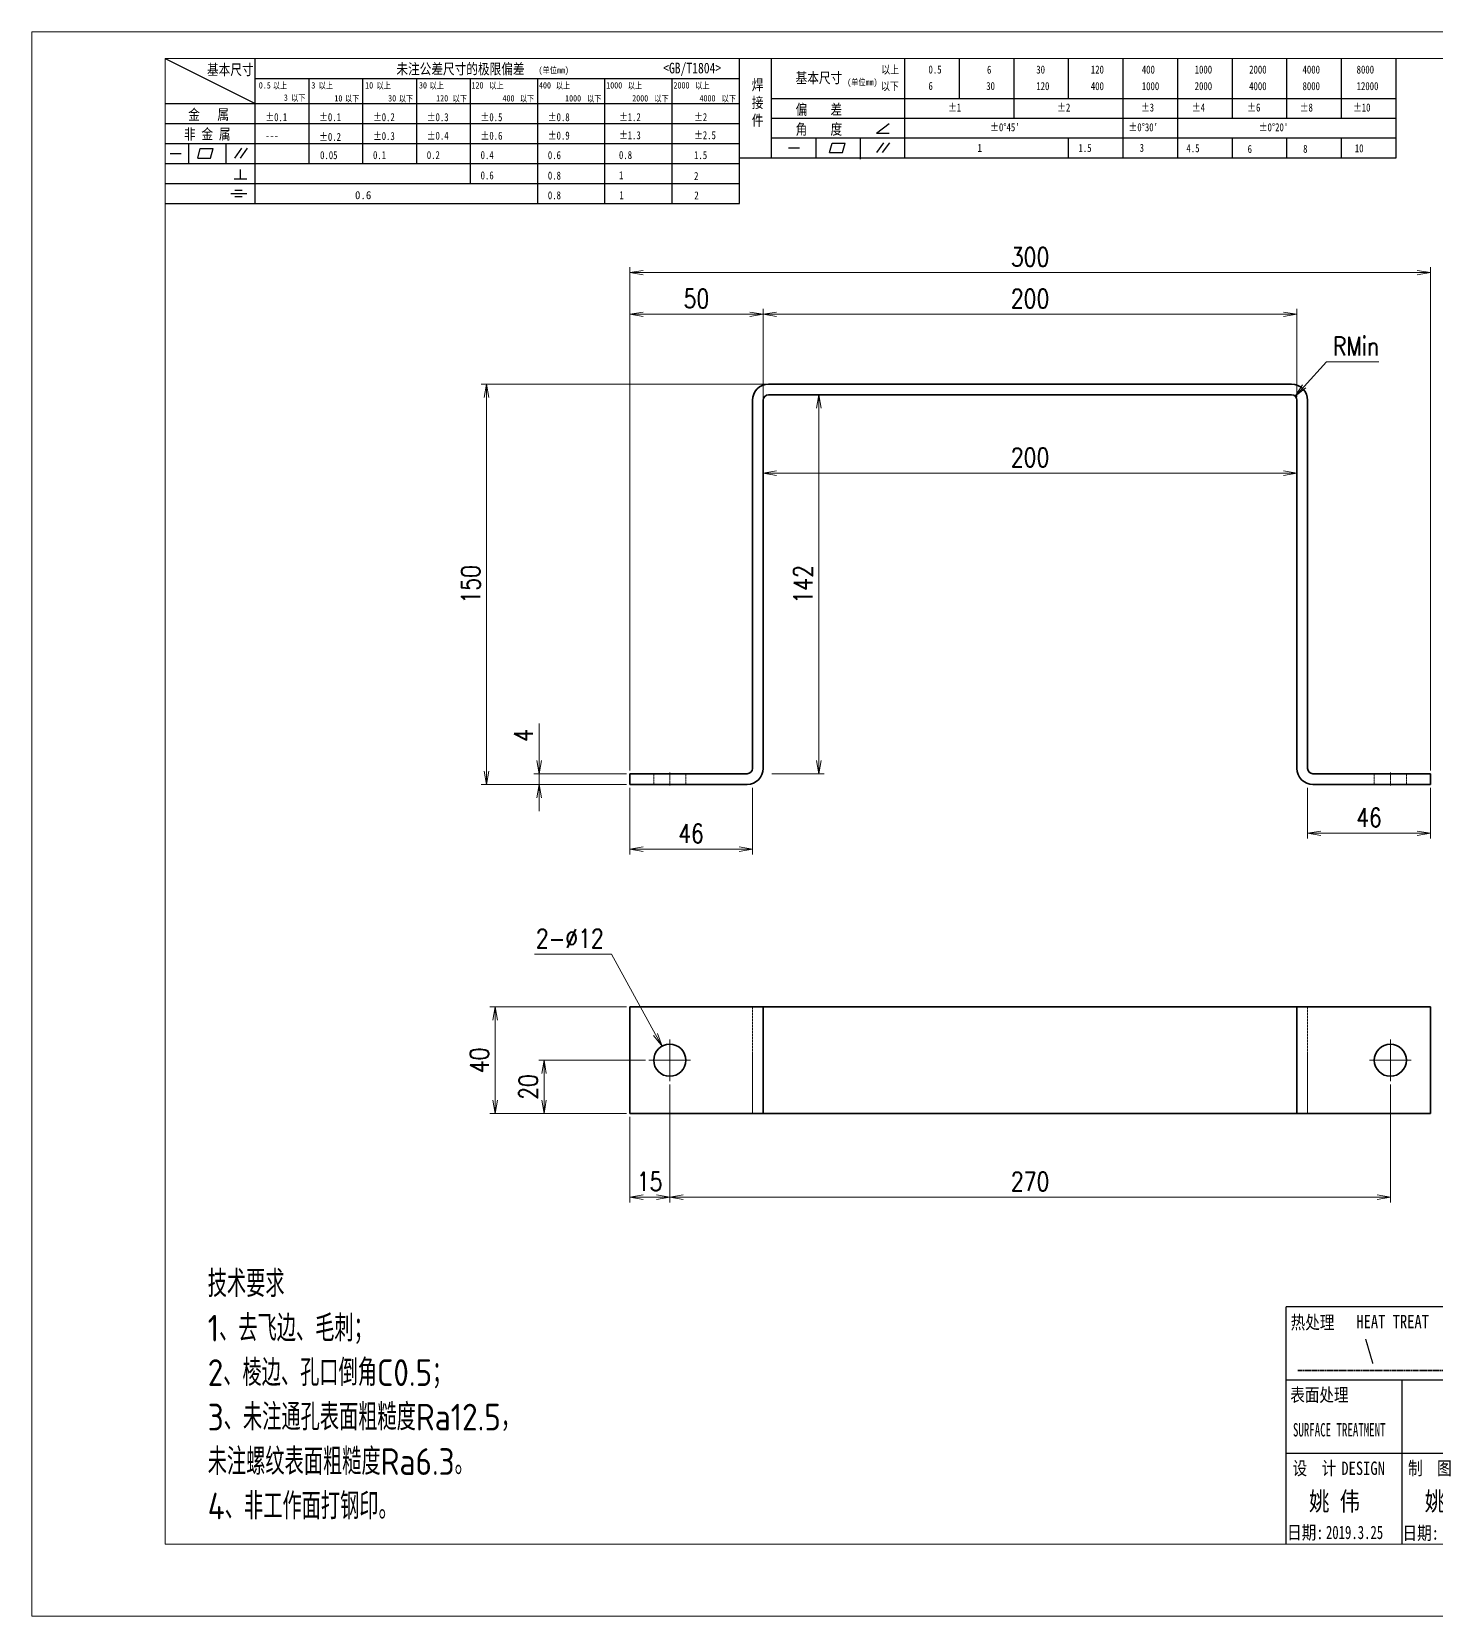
# Model space of a CAD drawing. Header units: millimetres. Extents: x 2055 to 69662, y -20277 to 1144.
# Drawn here: x 2055 to 2581, y 113 to 707 of the extents above; entities that cross this region are included whole.
import ezdxf
from ezdxf.enums import TextEntityAlignment as Align

# ---------------------------------------------------------------- set-up
doc = ezdxf.new("R2010")
doc.units = ezdxf.units.MM
doc.header["$LTSCALE"] = 0.3
doc.header["$PDMODE"] = 35
doc.linetypes.add('AM_ISO02W050x2', pattern=[3.75, 3, -0.75])
doc.linetypes.add('AM_ISO08W050x2', pattern=[9, 6, -0.75, 1.5, -0.75])
for name, color, linetype, lineweight in [('CENTER', 2, 'AM_ISO08W050x2', 15), ('DRAWING', 7, 'Continuous', 35), ('HIDDEN', 1, 'AM_ISO02W050x2', 18), ('图框', 7, 'Continuous', 18), ('标注线', 3, 'Continuous', 18), ('热处理', 7, 'Continuous', 20), ('粗点划线', 6, 'AM_ISO08W050x2', 35)]:
    doc.layers.add(name, color=color, linetype=linetype, lineweight=lineweight)
doc.layers.add('图\\M+19E79\\M+195B6\\M+18E9A', color=7, linetype='Continuous')
doc.layers.add('打印', color=7, linetype='Continuous', lineweight=15, plot=False)
doc.layers.add('打印-禁用', color=7, linetype='Continuous', lineweight=15, plot=False)
doc.styles.add('DIM', font='romans.shx', dxfattribs={"width": 0.8, "bigfont": 'bigfont.shx'})
doc.styles.add('国标', font='simfang.ttf', dxfattribs={"width": 0.8})
doc.styles.add('机械长仿宋', font='gbenor.shx', dxfattribs={"height": 1, "bigfont": 'gbcbig.shx'})
doc.dimstyles.new('YZ1-2', dxfattribs={"dimscale": 2, "dimtxt": 3.5, "dimasz": 2.5, "dimexe": 1, "dimexo": 0.625, "dimgap": 1.2, "dimtad": 3, "dimdsep": 46, "dimtxsty": 'DIM', "dimblk": 'OPEN', "dimcen": 0, "dimclrd": 8, "dimclre": 8, "dimclrt": 2, "dimazin": 2, "dimtfac": 0.5, "dimtmove": 0, "dimatfit": 3, "dimldrblk": 'OPEN', "dimfxl": 0, "dimtolj": 2, "dimlwd": 13, "dimlwe": 13, "dimarcsym": 0})
doc.dimstyles.new('YZ1-2$3', dxfattribs={"dimscale": 2, "dimtxt": 3.5, "dimasz": 2.5, "dimexe": 1, "dimexo": 0.625, "dimgap": 1.2, "dimtad": 3, "dimtih": 1, "dimtoh": 1, "dimdsep": 46, "dimtxsty": 'DIM', "dimblk": 'OPEN', "dimcen": 0, "dimclrd": 8, "dimclre": 8, "dimclrt": 2, "dimazin": 2, "dimtfac": 0.5, "dimtofl": 0, "dimtmove": 0, "dimatfit": 3, "dimldrblk": 'OPEN', "dimfxl": 0, "dimtolj": 2, "dimlwd": 13, "dimlwe": 13, "dimarcsym": 0})
doc.dimstyles.new('YZ1-2$4', dxfattribs={"dimscale": 2, "dimtxt": 3.5, "dimasz": 2.5, "dimexe": 1, "dimexo": 0.625, "dimgap": 1.2, "dimtad": 3, "dimtih": 1, "dimtoh": 1, "dimdsep": 46, "dimtxsty": 'DIM', "dimblk": 'OPEN', "dimcen": 0, "dimclrd": 8, "dimclre": 8, "dimclrt": 2, "dimazin": 2, "dimtfac": 0.5, "dimtofl": 0, "dimtmove": 0, "dimatfit": 3, "dimldrblk": 'OPEN', "dimfxl": 0, "dimtolj": 2, "dimlwd": 13, "dimlwe": 13, "dimarcsym": 0})

# ---------------------------------------------------------------- blocks, each defined once
blk = doc.blocks.new('GZDEH零件A3图框V01版')
at = {"layer": '图\\M+19E79\\M+195B6\\M+18E9A', "color": 9}
for p, q in [((2882.49, -1554.46), (2899.37, -1562.92)), ((2899.37, -1581.67), (2899.37, -1554.46)), ((2990.09, -1581.67), (2990.09, -1554.46)), ((2996.09, -1573.08), (2996.09, -1554.46)), ((3021.09, -1561.98), (3021.09, -1554.46)), ((3031.31, -1561.98), (3031.31, -1554.46)), ((3041.53, -1561.98), (3041.53, -1554.46)), ((3051.75, -1561.98), (3051.75, -1554.46)), ((3061.98, -1561.98), (3061.98, -1554.46)), ((3072.2, -1561.98), (3072.2, -1554.46)), ((3082.42, -1561.98), (3082.42, -1554.46)), ((3092.64, -1561.98), (3092.64, -1554.46)), ((3102.86, -1561.98), (3102.86, -1554.46)), ((3113.09, -1573.08), (3113.09, -1554.46)), ((2899.37, -1558.24), (2990.09, -1558.24)), ((2909.45, -1574.17), (2909.45, -1558.24)), ((2919.53, -1574.17), (2919.53, -1558.24)), ((2929.61, -1574.17), (2929.61, -1558.24)), ((2939.69, -1577.92), (2939.69, -1558.24)), ((2952.29, -1581.67), (2952.29, -1558.24)), ((2964.89, -1581.67), (2964.89, -1558.24)), ((2977.49, -1581.67), (2977.49, -1558.24)), ((2996.09, -1561.98), (3113.09, -1561.98)), ((3021.09, -1573.08), (3021.09, -1561.98)), ((3041.53, -1565.68), (3041.53, -1561.98)), ((3061.98, -1573.08), (3061.98, -1561.98)), ((3072.2, -1573.08), (3072.2, -1561.98)), ((3082.42, -1565.68), (3082.42, -1561.98)), ((3092.64, -1565.68), (3092.64, -1561.98)), ((3102.86, -1565.68), (3102.86, -1561.98)), ((2882.49, -1562.92), (2990.09, -1562.92)), ((2882.49, -1566.67), (2990.09, -1566.67)), ((2996.09, -1565.68), (3113.09, -1565.68)), ((3015.75, -1568.51), (3018.15, -1566.66)), ((2882.49, -1570.42), (2990.09, -1570.42)), ((2886.92, -1574.12), (2886.92, -1570.42)), ((2893.91, -1574.12), (2893.91, -1570.42)), ((2996.09, -1569.38), (3113.09, -1569.38)), ((3004.42, -1573.08), (3004.42, -1569.38)), ((3006.97, -1572.12), (3007.45, -1570.33)), ((3007.45, -1570.33), (3009.86, -1570.33)), ((3009.39, -1572.12), (3009.86, -1570.33)), ((3012.75, -1573.08), (3012.75, -1569.38)), ((3015.75, -1568.51), (3018.15, -1568.51)), ((3015.81, -1572.12), (3017.15, -1570.26)), ((3016.89, -1572.12), (3018.23, -1570.26)), ((3051.75, -1573.08), (3051.75, -1569.38)), ((3082.42, -1573.08), (3082.42, -1569.48)), ((3092.64, -1573.08), (3092.64, -1569.38)), ((3102.86, -1573.08), (3102.86, -1569.38)), ((2883.43, -1572.27), (2885.49, -1572.27)), ((2888.59, -1573.16), (2889.07, -1571.37)), ((2888.59, -1573.16), (2891, -1573.16)), ((2889.07, -1571.37), (2891.48, -1571.37)), ((2891, -1573.16), (2891.48, -1571.37)), ((2895.52, -1573.16), (2896.85, -1571.3)), ((2896.6, -1573.16), (2897.94, -1571.3)), ((2990.09, -1573.08), (3113.09, -1573.08)), ((2999.26, -1571.23), (3001.32, -1571.23)), ((3006.97, -1572.12), (3009.39, -1572.12)), ((3012.75, -1573.33), (3012.75, -1573.08)), ((2882.49, -1574.17), (2990.09, -1574.17)), ((2895.42, -1577.05), (2897.81, -1577.05)), ((2896.58, -1577.05), (2896.58, -1575.28)), ((2882.49, -1577.92), (2990.09, -1577.92)), ((2894.79, -1579.77), (2897.77, -1579.77)), ((2895.57, -1579.17), (2896.92, -1579.17)), ((2882.49, -1581.67), (2990.09, -1581.67)), ((2895.57, -1580.37), (2896.93, -1580.37)), ((3272.49, -1788.46), (3092.49, -1788.46)), ((3181.99, -1802.21), (3092.49, -1802.21)), ((3114.17, -1802.21), (3114.17, -1815.96)), ((3181.99, -1815.96), (3092.49, -1815.96)), ((3114.17, -1815.96), (3114.17, -1832.96)), ((3114.17, -1815.96), (3114.17, -1832.96))]:
    blk.add_line(p, q, dxfattribs=at)
at = {"layer": '图\\M+19E79\\M+195B6\\M+18E9A', "color": 7}
blk.add_line((3272.49, -1788.46), (3092.49, -1788.46), dxfattribs=at)
at = {"layer": '图\\M+19E79\\M+195B6\\M+18E9A', "color": 9, "linetype": 'Continuous'}
blk.add_line((3092.49, -1832.96), (3092.49, -1788.46), dxfattribs=at)
at = {"layer": '图框', "linetype": 'Continuous'}
for p, q in [((2882.49, -1554.46), (2882.49, -1832.96)), ((3272.49, -1554.46), (2882.49, -1554.46)), ((2882.49, -1832.96), (3272.49, -1832.96))]:
    blk.add_line(p, q, dxfattribs=at)
at = {"layer": '打印-禁用', "linetype": 'Continuous'}
for p, q in [((2857.49, -1549.46), (2857.49, -1846.46)), ((3277.49, -1549.46), (2857.49, -1549.46)), ((2857.49, -1846.46), (3277.49, -1846.46))]:
    blk.add_line(p, q, dxfattribs=at)
at = {"layer": '图\\M+19E79\\M+195B6\\M+18E9A', "color": 9, "style": '国标'}
for s, height, width, p in [('基本尺寸', 2, 0.8, (2890.33, -1557.58)), ('未注公差尺寸的极限偏差', 2, 0.8, (2925.81, -1557.44)), ('<GB/T1804>', 2, 0.8, (2975.78, -1557.27)), ('以上', 1.5, 0.8, (3016.64, -1557.33)), ('0.5', 1.5, 0.8, (3025.49, -1557.3)), ('6', 1.5, 0.8, (3036.45, -1557.34)), ('30', 1.5, 0.8, (3045.69, -1557.31)), ('120', 1.5, 0.8, (3055.91, -1557.31)), ('400', 1.5, 0.8, (3065.46, -1557.31)), ('1000', 1.5, 0.8, (3075.36, -1557.31)), ('2000', 1.5, 0.8, (3085.57, -1557.31)), ('4000', 1.5, 0.8, (3095.57, -1557.31)), ('8000', 1.5, 0.8, (3105.7, -1557.31)), ('30', 1.2, 0.8, (2930.04, -1560.11)), ('基本尺寸', 2, 0.8, (3000.6, -1559.1)), ('以下', 1.5, 0.8, (3016.58, -1560.43)), ('6', 1.5, 0.8, (3025.49, -1560.38)), ('30', 1.5, 0.8, (3036.31, -1560.39)), ('120', 1.5, 0.8, (3045.69, -1560.41)), ('400', 1.5, 0.8, (3055.91, -1560.41)), ('1000', 1.5, 0.8, (3065.46, -1560.41)), ('2000', 1.5, 0.8, (3075.36, -1560.41)), ('4000', 1.5, 0.8, (3085.57, -1560.41)), ('8000', 1.5, 0.8, (3095.57, -1560.41)), ('12000', 1.5, 0.8, (3105.7, -1560.41)), ('金   属', 2, 0.8, (2886.82, -1565.98)), ('±0.1', 1.5, 0.8, (2901.27, -1566.23)), ('±0.1', 1.5, 0.8, (2911.35, -1566.23)), ('±0.2', 1.5, 0.8, (2921.43, -1566.23)), ('±0.3', 1.5, 0.8, (2931.51, -1566.23)), ('±0.5', 1.5, 0.8, (2941.59, -1566.23)), ('±0.8', 1.5, 0.8, (2954.19, -1566.23)), ('±1.2', 1.5, 0.8, (2967.51, -1566.23)), ('±2', 1.5, 0.8, (2981.58, -1566.23)), ('偏    差', 2, 0.8, (3000.6, -1565.04)), ('±1', 1.5, 0.8, (3029.16, -1564.42)), ('±2', 1.5, 0.8, (3049.61, -1564.42)), ('±3', 1.5, 0.8, (3065.3, -1564.42)), ('±4', 1.5, 0.8, (3074.85, -1564.42)), ('±6', 1.5, 0.8, (3085.22, -1564.42)), ('±8', 1.5, 0.8, (3095.06, -1564.42)), ('±10', 1.5, 0.8, (3105.02, -1564.42)), ('非 金 属', 2, 0.8, (2886.02, -1569.65)), ('±0.3', 1.5, 0.8, (2921.43, -1569.77)), ('±0.4', 1.5, 0.8, (2931.51, -1569.71)), ('±0.6', 1.5, 0.8, (2941.59, -1569.71)), ('±0.9', 1.5, 0.8, (2954.19, -1569.68)), ('±1.3', 1.5, 0.8, (2967.51, -1569.62)), ('±2.5', 1.5, 0.8, (2981.58, -1569.61)), ('角    度', 2, 0.8, (3000.6, -1568.74)), ("±0%%D45'", 1.5, 0.8, (3037.06, -1568.12)), ("±0%%D30'", 1.5, 0.8, (3062.98, -1568.12)), ("±0%%D20'", 1.5, 0.8, (3087.38, -1568.12)), ('---', 1.5, 0.8, (2901.27, -1569.65)), ('±0.2', 1.5, 0.8, (2911.35, -1569.92)), ('1', 1.5, 0.8, (3034.69, -1571.98)), ('1.5', 1.5, 0.8, (3053.59, -1572.01)), ('3', 1.5, 0.8, (3065.05, -1571.98)), ('4.5', 1.5, 0.8, (3073.82, -1572.05)), ('6', 1.5, 0.8, (3085.28, -1572.19)), ('8', 1.5, 0.8, (3095.68, -1572.15)), ('10', 1.5, 0.8, (3105.36, -1572.06)), ('0.1', 1.5, 0.8, (2921.43, -1573.34)), ('0.2', 1.5, 0.8, (2931.51, -1573.33)), ('0.4', 1.5, 0.8, (2941.59, -1573.33)), ('0.6', 1.5, 0.8, (2954.19, -1573.35)), ('0.8', 1.5, 0.8, (2967.51, -1573.33)), ('1.5', 1.5, 0.8, (2981.58, -1573.34)), ('0.6', 1.5, 0.8, (2941.59, -1577.14)), ('0.8', 1.5, 0.8, (2954.19, -1577.17)), ('1', 1.5, 0.8, (2967.51, -1577.12)), ('2', 1.5, 0.8, (2981.58, -1577.26)), ('0.8', 1.5, 0.8, (2954.19, -1580.87)), ('1', 1.5, 0.8, (2967.59, -1580.86)), ('2', 1.5, 0.8, (2981.62, -1580.89)), ('热处理', 2.5, 0.8, (3093.35, -1792.61)), ('表面处理', 2.5, 0.8, (3093.27, -1806.21)), ('SURFACE TREATMENT', 2.5, 0.6, (3093.77, -1812.75)), (' DESIGN', 2.5, 0.8, (3101.47, -1819.96))]:
    blk.add_text(s, height=height, dxfattribs=dict(at, width=width)).set_placement(p)
at = {"layer": '图\\M+19E79\\M+195B6\\M+18E9A', "color": 9, "lineweight": 15, "style": '国标', "width": 0.8}
for s, p in [('(单位mm)', (2952.44, -1557.27)), ('0.5', (2900.03, -1560.11)), ('以上', (2902.64, -1560.16)), ('3', (2909.88, -1560.11)), ('以上', (2911.25, -1560.16)), ('10', (2919.96, -1560.11)), ('以上', (2922.09, -1560.16)), ('以上', (2932.02, -1560.16)), ('120', (2939.88, -1560.11)), ('以上', (2943.21, -1560.16)), ('400', (2952.52, -1560.11)), ('以上', (2955.68, -1560.16)), ('1000', (2965.12, -1560.11)), ('以上', (2969.16, -1560.16)), ('2000', (2977.72, -1560.11)), ('以上', (2981.8, -1560.16)), ('(单位mm)', (3010.27, -1559.51)), ('3', (2904.73, -1562.41)), ('以下', (2906.1, -1562.46)), ('10', (2914.19, -1562.54)), ('以下', (2916.18, -1562.59)), ('30', (2924.27, -1562.54)), ('以下', (2926.26, -1562.59)), ('120', (2933.26, -1562.54)), ('以下', (2936.34, -1562.59)), ('400', (2945.7, -1562.54)), ('以下', (2948.94, -1562.59)), ('1000', (2957.41, -1562.54)), ('以下', (2961.54, -1562.59)), ('2000', (2969.99, -1562.54)), ('以下', (2974.14, -1562.59)), ('4000', (2982.59, -1562.54)), ('以下', (2986.74, -1562.59))]:
    blk.add_text(s, height=1.2, dxfattribs=at).set_placement(p)
at = {"layer": '图\\M+19E79\\M+195B6\\M+18E9A', "color": 9, "lineweight": 13, "style": '国标'}
blk.add_text('0.6', height=1.5, dxfattribs=at).set_placement((2918.05, -1580.85))
at = {"layer": '图\\M+19E79\\M+195B6\\M+18E9A', "color": 9, "style": '国标', "width": 0.8}
for s, p in [('HEAT TREAT', (3112.45, -1792.46)), ('设  计', (3097.79, -1819.96)), ('制  图', (3119.43, -1819.96)), ('日期:', (3096.09, -1832)), ('日期:', (3117.71, -1832.1))]:
    blk.add_text(s, height=2.5, dxfattribs=at).set_placement(p, align=Align.CENTER)
at = {"layer": '图\\M+19E79\\M+195B6\\M+18E9A', "color": 9, "style": '国标'}
for s, insert, char_height, width, attachment_point in [('焊\\P接\\P件', (2992.39, -1558.41), 2, 3.1877, 1), ('0.05', (2911.51, -1573.37), 1.5, 5.1982, 7)]:
    blk.add_mtext(s, dxfattribs=dict(at, insert=insert, char_height=char_height, width=width, attachment_point=attachment_point))
blk = doc.blocks.new('DEH A3')
at = {"layer": '图框'}
blk.add_blockref('GZDEH零件A3图框V01版', (-2857.49, 1846.46), dxfattribs=at)
blk = doc.blocks.new('_Open')
at = {"color": 0, "linetype": 'ByBlock', "lineweight": -2}
for p, q in [((-1, 0.17), (0, 0)), ((-1, -0.17), (0, 0)), ((0, 0), (-1, 0))]:
    blk.add_line(p, q, dxfattribs=at)
blk = doc.blocks.new('*D9')
at = {"layer": 'Defpoints', "color": 0, "transparency": 16777216}
for p in [(2293.67, 313.5), (2278.67, 301.3), (2278.67, 269.97)]:
    blk.add_point(p, dxfattribs=at)
at = {"layer": '标注线', "color": 8, "lineweight": 13, "transparency": 16777216}
for p, q in [((2293.67, 312.25), (2293.67, 267.97)), ((2278.67, 300.05), (2278.67, 267.97)), ((2288.67, 269.97), (2283.67, 269.97))]:
    blk.add_line(p, q, dxfattribs=at)
at = {"layer": '标注线', "color": 8, "linetype": 'ByBlock', "lineweight": 13, "transparency": 16777216, "xscale": 5, "yscale": 5, "zscale": 5, "rotation": 180}
blk.add_blockref('_Open', (2278.67, 269.97), dxfattribs=at)
at = {"layer": '标注线', "color": 8, "linetype": 'ByBlock', "lineweight": 13, "transparency": 16777216, "xscale": 5, "yscale": 5, "zscale": 5}
blk.add_blockref('_Open', (2293.67, 269.97), dxfattribs=at)
at = {"layer": '标注线', "color": 2, "transparency": 16777216, "insert": (2286.17, 275.87), "char_height": 7, "attachment_point": 5, "style": 'DIM'}
blk.add_mtext('\\A2;15', dxfattribs=at)
blk = doc.blocks.new('*D10')
at = {"layer": 'Defpoints', "color": 0, "transparency": 16777216}
for p in [(2293.67, 313.5), (2563.67, 313.5), (2563.67, 269.97)]:
    blk.add_point(p, dxfattribs=at)
at = {"layer": '标注线', "color": 8, "lineweight": 13, "transparency": 16777216}
for p, q in [((2293.67, 312.25), (2293.67, 267.97)), ((2563.67, 312.25), (2563.67, 267.97)), ((2298.67, 269.97), (2558.67, 269.97))]:
    blk.add_line(p, q, dxfattribs=at)
at = {"layer": '标注线', "color": 8, "linetype": 'ByBlock', "lineweight": 13, "transparency": 16777216, "xscale": 5, "yscale": 5, "zscale": 5, "rotation": 180}
blk.add_blockref('_Open', (2293.67, 269.97), dxfattribs=at)
at = {"layer": '标注线', "color": 8, "linetype": 'ByBlock', "lineweight": 13, "transparency": 16777216, "xscale": 5, "yscale": 5, "zscale": 5}
blk.add_blockref('_Open', (2563.67, 269.97), dxfattribs=at)
at = {"layer": '标注线', "color": 2, "transparency": 16777216, "insert": (2428.67, 275.87), "char_height": 7, "attachment_point": 5, "style": 'DIM'}
blk.add_mtext('\\A2;270', dxfattribs=at)
blk = doc.blocks.new('*D11')
at = {"layer": 'Defpoints', "color": 0, "transparency": 16777216}
for p in [(2246.57, 321.3), (2285.87, 321.3), (2278.67, 301.3)]:
    blk.add_point(p, dxfattribs=at)
at = {"layer": '标注线', "color": 8, "lineweight": 13, "transparency": 16777216}
for p, q in [((2284.62, 321.3), (2244.57, 321.3)), ((2246.57, 306.3), (2246.57, 316.3)), ((2277.42, 301.3), (2244.57, 301.3))]:
    blk.add_line(p, q, dxfattribs=at)
at = {"layer": '标注线', "color": 8, "linetype": 'ByBlock', "lineweight": 13, "transparency": 16777216, "xscale": 5, "yscale": 5, "zscale": 5}
for p, rotation in [((2246.57, 321.3), 90), ((2246.57, 301.3), 270)]:
    blk.add_blockref('_Open', p, dxfattribs=dict(at, rotation=rotation))
at = {"layer": '标注线', "color": 2, "transparency": 16777216, "insert": (2240.67, 311.3), "char_height": 7, "attachment_point": 5, "rotation": 90, "style": 'DIM'}
blk.add_mtext('\\A2;20', dxfattribs=at)
blk = doc.blocks.new('*D12')
at = {"layer": 'Defpoints', "color": 0, "transparency": 16777216}
for p in [(2228.27, 341.3), (2278.67, 341.3), (2278.67, 301.3)]:
    blk.add_point(p, dxfattribs=at)
at = {"layer": '标注线', "color": 8, "lineweight": 13, "transparency": 16777216}
for p, q in [((2277.42, 341.3), (2226.27, 341.3)), ((2228.27, 306.3), (2228.27, 336.3)), ((2277.42, 301.3), (2226.27, 301.3))]:
    blk.add_line(p, q, dxfattribs=at)
at = {"layer": '标注线', "color": 8, "linetype": 'ByBlock', "lineweight": 13, "transparency": 16777216, "xscale": 5, "yscale": 5, "zscale": 5}
for p, rotation in [((2228.27, 341.3), 90), ((2228.27, 301.3), 270)]:
    blk.add_blockref('_Open', p, dxfattribs=dict(at, rotation=rotation))
at = {"layer": '标注线', "color": 2, "transparency": 16777216, "insert": (2222.37, 321.3), "char_height": 7, "attachment_point": 5, "rotation": 90, "style": 'DIM'}
blk.add_mtext('\\A2;40', dxfattribs=at)
blk = doc.blocks.new('*D13')
at = {"layer": 'Defpoints', "color": 0, "transparency": 16777216}
for p in [(2290.78, 326.56), (2296.55, 316.04)]:
    blk.add_point(p, dxfattribs=at)
at = {"layer": '标注线', "color": 8, "lineweight": 13, "transparency": 16777216}
for p in [(2243.05, 361.09), (2288.38, 330.95)]:
    blk.add_line(p, (2271.85, 361.09), dxfattribs=at)
at = {"layer": '标注线', "color": 8, "linetype": 'ByBlock', "lineweight": 13, "transparency": 16777216, "xscale": 5, "yscale": 5, "zscale": 5, "rotation": 298.7398408695589}
blk.add_blockref('_Open', (2290.78, 326.56), dxfattribs=at)
at = {"layer": '标注线', "color": 2, "transparency": 16777216, "insert": (2256.25, 366.99), "char_height": 7, "attachment_point": 5, "style": 'DIM'}
blk.add_mtext('\\A2;2-%%c12', dxfattribs=at)
blk = doc.blocks.new('*D14')
at = {"layer": 'Defpoints', "color": 0, "transparency": 16777216}
for p in [(2244.75, 428.72), (2278.67, 428.72), (2278.67, 424.72)]:
    blk.add_point(p, dxfattribs=at)
at = {"layer": '标注线', "color": 8, "lineweight": 13, "transparency": 16777216}
for p, q in [((2244.75, 433.72), (2244.75, 447.52)), ((2277.42, 428.72), (2242.75, 428.72)), ((2244.75, 424.72), (2244.75, 428.72)), ((2277.42, 424.72), (2242.75, 424.72)), ((2244.75, 419.72), (2244.75, 414.72))]:
    blk.add_line(p, q, dxfattribs=at)
at = {"layer": '标注线', "color": 8, "linetype": 'ByBlock', "lineweight": 13, "transparency": 16777216, "xscale": 5, "yscale": 5, "zscale": 5}
for p, rotation in [((2244.75, 428.72), 270), ((2244.75, 424.72), 90)]:
    blk.add_blockref('_Open', p, dxfattribs=dict(at, rotation=rotation))
at = {"layer": '标注线', "color": 2, "transparency": 16777216, "insert": (2238.85, 443.12), "char_height": 7, "attachment_point": 5, "rotation": 90, "style": 'DIM'}
blk.add_mtext('\\A2;4', dxfattribs=at)
blk = doc.blocks.new('*D15')
at = {"layer": 'Defpoints', "color": 0, "transparency": 16777216}
for p in [(2225.01, 574.72), (2330.67, 574.72), (2278.67, 424.72)]:
    blk.add_point(p, dxfattribs=at)
at = {"layer": '标注线', "color": 8, "lineweight": 13, "transparency": 16777216}
for p, q in [((2329.42, 574.72), (2223.01, 574.72)), ((2225.01, 429.72), (2225.01, 569.72)), ((2277.42, 424.72), (2223.01, 424.72))]:
    blk.add_line(p, q, dxfattribs=at)
at = {"layer": '标注线', "color": 8, "linetype": 'ByBlock', "lineweight": 13, "transparency": 16777216, "xscale": 5, "yscale": 5, "zscale": 5}
for p, rotation in [((2225.01, 574.72), 90), ((2225.01, 424.72), 270)]:
    blk.add_blockref('_Open', p, dxfattribs=dict(at, rotation=rotation))
at = {"layer": '标注线', "color": 2, "transparency": 16777216, "insert": (2219.11, 499.72), "char_height": 7, "attachment_point": 5, "rotation": 90, "style": 'DIM'}
blk.add_mtext('\\A2;150', dxfattribs=at)
blk = doc.blocks.new('*D16')
at = {"layer": 'Defpoints', "color": 0, "transparency": 16777216}
for p in [(2328.67, 600.92), (2328.67, 568.72), (2278.67, 428.72)]:
    blk.add_point(p, dxfattribs=at)
at = {"layer": '标注线', "color": 8, "lineweight": 13, "transparency": 16777216}
for p, q in [((2278.67, 429.97), (2278.67, 602.92)), ((2283.67, 600.92), (2323.67, 600.92)), ((2328.67, 569.97), (2328.67, 602.92))]:
    blk.add_line(p, q, dxfattribs=at)
at = {"layer": '标注线', "color": 8, "linetype": 'ByBlock', "lineweight": 13, "transparency": 16777216, "xscale": 5, "yscale": 5, "zscale": 5, "rotation": 180}
blk.add_blockref('_Open', (2278.67, 600.92), dxfattribs=at)
at = {"layer": '标注线', "color": 8, "linetype": 'ByBlock', "lineweight": 13, "transparency": 16777216, "xscale": 5, "yscale": 5, "zscale": 5}
blk.add_blockref('_Open', (2328.67, 600.92), dxfattribs=at)
at = {"layer": '标注线', "color": 2, "transparency": 16777216, "insert": (2303.67, 606.82), "char_height": 7, "attachment_point": 5, "style": 'DIM'}
blk.add_mtext('\\A2;50', dxfattribs=at)
blk = doc.blocks.new('*D17')
at = {"layer": 'Defpoints', "color": 0, "transparency": 16777216}
for p in [(2328.67, 600.92), (2328.67, 567.55), (2528.67, 568.72)]:
    blk.add_point(p, dxfattribs=at)
at = {"layer": '标注线', "color": 8, "lineweight": 13, "transparency": 16777216}
for p, q in [((2328.67, 568.8), (2328.67, 602.92)), ((2523.67, 600.92), (2333.67, 600.92)), ((2528.67, 569.97), (2528.67, 602.92))]:
    blk.add_line(p, q, dxfattribs=at)
at = {"layer": '标注线', "color": 8, "linetype": 'ByBlock', "lineweight": 13, "transparency": 16777216, "xscale": 5, "yscale": 5, "zscale": 5, "rotation": 180}
blk.add_blockref('_Open', (2328.67, 600.92), dxfattribs=at)
at = {"layer": '标注线', "color": 8, "linetype": 'ByBlock', "lineweight": 13, "transparency": 16777216, "xscale": 5, "yscale": 5, "zscale": 5}
blk.add_blockref('_Open', (2528.67, 600.92), dxfattribs=at)
at = {"layer": '标注线', "color": 2, "transparency": 16777216, "insert": (2428.67, 606.82), "char_height": 7, "attachment_point": 5, "style": 'DIM'}
blk.add_mtext('\\A2;200', dxfattribs=at)
blk = doc.blocks.new('*D18')
at = {"layer": 'Defpoints', "color": 0, "transparency": 16777216}
for p in [(2578.67, 616.55), (2278.67, 428.72), (2578.67, 428.72)]:
    blk.add_point(p, dxfattribs=at)
at = {"layer": '标注线', "color": 8, "lineweight": 13, "transparency": 16777216}
for p, q in [((2278.67, 429.97), (2278.67, 618.55)), ((2578.67, 429.97), (2578.67, 618.55)), ((2283.67, 616.55), (2573.67, 616.55))]:
    blk.add_line(p, q, dxfattribs=at)
at = {"layer": '标注线', "color": 8, "linetype": 'ByBlock', "lineweight": 13, "transparency": 16777216, "xscale": 5, "yscale": 5, "zscale": 5, "rotation": 180}
blk.add_blockref('_Open', (2278.67, 616.55), dxfattribs=at)
at = {"layer": '标注线', "color": 8, "linetype": 'ByBlock', "lineweight": 13, "transparency": 16777216, "xscale": 5, "yscale": 5, "zscale": 5}
blk.add_blockref('_Open', (2578.67, 616.55), dxfattribs=at)
at = {"layer": '标注线', "color": 2, "transparency": 16777216, "insert": (2428.67, 622.45), "char_height": 7, "attachment_point": 5, "style": 'DIM'}
blk.add_mtext('\\A2;300', dxfattribs=at)
blk = doc.blocks.new('*D19')
at = {"layer": 'Defpoints', "color": 0, "transparency": 16777216}
for p in [(2526.67, 568.72), (2528.01, 570.2)]:
    blk.add_point(p, dxfattribs=at)
at = {"layer": '标注线', "color": 8, "lineweight": 13, "transparency": 16777216}
for p in [(2531.38, 573.9), (2559.34, 583.1)]:
    blk.add_line(p, (2539.74, 583.1), dxfattribs=at)
at = {"layer": '标注线', "color": 8, "linetype": 'ByBlock', "lineweight": 13, "transparency": 16777216, "xscale": 5, "yscale": 5, "zscale": 5, "rotation": 227.7430363931484}
blk.add_blockref('_Open', (2528.01, 570.2), dxfattribs=at)
at = {"layer": '标注线', "color": 2, "transparency": 16777216, "insert": (2550.8, 589), "char_height": 7, "attachment_point": 5, "style": 'DIM'}
blk.add_mtext('\\A2;\\A2;RMin', dxfattribs=at)
blk = doc.blocks.new('*D21')
at = {"color": 8, "lineweight": 13, "transparency": 16777216}
for p, q in [((2278.67, 423.47), (2278.67, 398.42)), ((2324.67, 423.47), (2324.67, 398.42)), ((2283.67, 400.42), (2319.67, 400.42))]:
    blk.add_line(p, q, dxfattribs=at)
at = {"layer": 'Defpoints', "color": 0, "transparency": 16777216}
for p in [(2278.67, 424.72), (2324.67, 424.72), (2324.67, 400.42)]:
    blk.add_point(p, dxfattribs=at)
at = {"color": 8, "lineweight": 13, "transparency": 16777216, "xscale": 5, "yscale": 5, "zscale": 5, "rotation": 180}
blk.add_blockref('_Open', (2278.67, 400.42), dxfattribs=at)
at = {"color": 8, "lineweight": 13, "transparency": 16777216, "xscale": 5, "yscale": 5, "zscale": 5}
blk.add_blockref('_Open', (2324.67, 400.42), dxfattribs=at)
at = {"color": 2, "transparency": 16777216, "insert": (2301.67, 406.32), "char_height": 7, "attachment_point": 5, "style": 'DIM'}
blk.add_mtext('\\A2;46', dxfattribs=at)
blk = doc.blocks.new('*D22')
at = {"color": 8, "lineweight": 13, "transparency": 16777216}
for p, q in [((2331.92, 570.72), (2351.51, 570.72)), ((2349.51, 565.72), (2349.51, 433.72)), ((2331.92, 428.72), (2351.51, 428.72))]:
    blk.add_line(p, q, dxfattribs=at)
at = {"layer": 'Defpoints', "color": 0, "transparency": 16777216}
for p in [(2330.67, 570.72), (2330.67, 428.72), (2349.51, 428.72)]:
    blk.add_point(p, dxfattribs=at)
at = {"color": 8, "lineweight": 13, "transparency": 16777216, "xscale": 5, "yscale": 5, "zscale": 5}
for p, rotation in [((2349.51, 570.72), 90), ((2349.51, 428.72), 270)]:
    blk.add_blockref('_Open', p, dxfattribs=dict(at, rotation=rotation))
at = {"color": 2, "transparency": 16777216, "insert": (2343.61, 499.72), "char_height": 7, "attachment_point": 5, "rotation": 90, "style": 'DIM'}
blk.add_mtext('\\A2;142', dxfattribs=at)
blk = doc.blocks.new('*D23')
at = {"color": 8, "lineweight": 13, "transparency": 16777216}
for p, q in [((2328.67, 567.47), (2328.67, 539.41)), ((2528.67, 567.47), (2528.67, 539.41)), ((2333.67, 541.41), (2523.67, 541.41))]:
    blk.add_line(p, q, dxfattribs=at)
at = {"layer": 'Defpoints', "color": 0, "transparency": 16777216}
for p in [(2328.67, 568.72), (2528.67, 568.72), (2528.67, 541.41)]:
    blk.add_point(p, dxfattribs=at)
at = {"color": 8, "lineweight": 13, "transparency": 16777216, "xscale": 5, "yscale": 5, "zscale": 5, "rotation": 180}
blk.add_blockref('_Open', (2328.67, 541.41), dxfattribs=at)
at = {"color": 8, "lineweight": 13, "transparency": 16777216, "xscale": 5, "yscale": 5, "zscale": 5}
blk.add_blockref('_Open', (2528.67, 541.41), dxfattribs=at)
at = {"color": 2, "transparency": 16777216, "insert": (2428.67, 547.31), "char_height": 7, "attachment_point": 5, "style": 'DIM'}
blk.add_mtext('\\A2;200', dxfattribs=at)
blk = doc.blocks.new('*D24')
at = {"color": 8, "lineweight": 13, "transparency": 16777216}
for p, q in [((2532.67, 423.47), (2532.67, 404.39)), ((2578.67, 423.47), (2578.67, 404.39)), ((2573.67, 406.39), (2537.67, 406.39))]:
    blk.add_line(p, q, dxfattribs=at)
at = {"layer": 'Defpoints', "color": 0, "transparency": 16777216}
for p in [(2532.67, 424.72), (2578.67, 424.72), (2532.67, 406.39)]:
    blk.add_point(p, dxfattribs=at)
at = {"color": 8, "lineweight": 13, "transparency": 16777216, "xscale": 5, "yscale": 5, "zscale": 5, "rotation": 180}
blk.add_blockref('_Open', (2532.67, 406.39), dxfattribs=at)
at = {"color": 8, "lineweight": 13, "transparency": 16777216, "xscale": 5, "yscale": 5, "zscale": 5}
blk.add_blockref('_Open', (2578.67, 406.39), dxfattribs=at)
at = {"color": 2, "transparency": 16777216, "insert": (2555.67, 412.29), "char_height": 7, "attachment_point": 5, "style": 'DIM'}
blk.add_mtext('\\A2;46', dxfattribs=at)

msp = doc.modelspace()

# ---------------------------------------------------------------- linework, layer by layer
at = {"layer": 'CENTER', "ltscale": 0.120015}
for p, q in [((2293.668, 429.119), (2293.668, 424.318)), ((2563.668, 429.119), (2563.668, 424.318))]:
    msp.add_line(p, q, dxfattribs=at)
at = {"layer": 'CENTER', "ltscale": 0.39}
for p, q in [((2293.668, 329.101), (2293.668, 313.501)), ((2563.668, 329.101), (2563.668, 313.501)), ((2301.468, 321.301), (2285.868, 321.301)), ((2571.468, 321.301), (2555.868, 321.301))]:
    msp.add_line(p, q, dxfattribs=at)
at = {"layer": 'DRAWING'}
for p, q in [((2526.668, 574.719), (2330.668, 574.719)), ((2526.668, 570.719), (2330.668, 570.719)), ((2324.668, 568.719), (2324.668, 430.719)), ((2328.668, 568.719), (2328.668, 430.719)), ((2528.668, 430.719), (2528.668, 568.719)), ((2532.668, 430.719), (2532.668, 568.719)), ((2322.668, 428.719), (2278.668, 428.719)), ((2578.668, 428.719), (2534.668, 428.719)), ((2322.668, 424.719), (2278.668, 424.719)), ((2578.668, 424.719), (2534.668, 424.719)), ((2322.668, 341.301), (2278.668, 341.301)), ((2278.668, 341.301), (2278.668, 301.301)), ((2328.668, 341.301), (2328.668, 301.301)), ((2526.668, 341.301), (2330.668, 341.301)), ((2528.668, 341.301), (2528.668, 301.301)), ((2578.668, 341.301), (2534.668, 341.301)), ((2578.668, 341.301), (2578.668, 301.301)), ((2322.668, 301.301), (2278.668, 301.301)), ((2526.668, 301.301), (2330.668, 301.301)), ((2578.668, 301.301), (2534.668, 301.301))]:
    msp.add_line(p, q, dxfattribs=at)
at = {"layer": 'DRAWING', "ltscale": 0.1}
for p, q in [((2278.668, 424.719), (2278.668, 428.719)), ((2578.668, 428.719), (2578.668, 424.719))]:
    msp.add_line(p, q, dxfattribs=at)
at = {"layer": 'DRAWING', "ltscale": 0.15}
for p, q in [((2322.668, 341.301), (2328.668, 341.301)), ((2528.668, 341.301), (2534.668, 341.301)), ((2322.668, 301.301), (2328.668, 301.301)), ((2528.668, 301.301), (2534.668, 301.301))]:
    msp.add_line(p, q, dxfattribs=at)
at = {"layer": 'DRAWING', "ltscale": 0.05}
for p, q in [((2328.668, 341.301), (2330.668, 341.301)), ((2526.668, 341.301), (2528.668, 341.301)), ((2328.668, 301.301), (2330.668, 301.301)), ((2526.668, 301.301), (2528.668, 301.301))]:
    msp.add_line(p, q, dxfattribs=at)
at = {"layer": 'DRAWING'}
for centre in [(2293.668, 321.301), (2563.668, 321.301)]:
    msp.add_circle(centre, 6, dxfattribs=at)
for centre, radius, start, end in [((2330.668, 568.719), 6, 90, 180), ((2330.668, 568.719), 2, 90, 180), ((2526.668, 568.719), 6, 0, 90), ((2526.668, 568.719), 2, 0, 90), ((2322.668, 430.719), 6, 270, 0), ((2322.668, 430.719), 2, 270, 0), ((2534.668, 430.719), 6, 180, 270), ((2534.668, 430.719), 2, 180, 270)]:
    msp.add_arc(centre, radius, start, end, dxfattribs=at)
at = {"layer": 'HIDDEN', "ltscale": 0.1}
for p, q in [((2287.668, 428.719), (2287.668, 424.719)), ((2299.668, 428.719), (2299.668, 424.719)), ((2557.668, 428.719), (2557.668, 424.719)), ((2569.668, 428.719), (2569.668, 424.719))]:
    msp.add_line(p, q, dxfattribs=at)
at = {"layer": 'HIDDEN'}
for p, q in [((2324.668, 341.301), (2324.668, 301.301)), ((2532.668, 341.301), (2532.668, 301.301))]:
    msp.add_line(p, q, dxfattribs=at)
at = {"layer": '打印'}
msp.add_lwpolyline([(2054.615, 706.868), (2894.615, 706.868), (2894.615, 112.868), (2054.615, 112.868)], close=True, dxfattribs=at)
at = {"layer": '粗点划线', "linetype": 'AM_ISO08W050x2'}
msp.add_line((2528.965, 205.011), (2584.687, 205.011), dxfattribs=at)

# ---------------------------------------------------------------- block references
at = {"layer": '图框', "xscale": 2, "yscale": 2, "zscale": 2}
msp.add_blockref('DEH A3', (2054.615, 112.868), dxfattribs=at)

# ---------------------------------------------------------------- texts
at = {"layer": '图\\M+19E79\\M+195B6\\M+18E9A', "color": 3, "style": '国标'}
for s, height, width, p in [('姚 伟', 7, 0.8, (2533.212, 152.501)), ('姚 伟', 7, 0.8, (2576.572, 152.501)), ('2019.3.25', 5, 0.7, (2539.542, 141.828))]:
    msp.add_text(s, height=height, dxfattribs=dict(at, width=width)).set_placement(p)
at = {"layer": '标注线', "color": 2, "insert": (2120.563, 149.204), "char_height": 10, "width": 229.64922, "attachment_point": 7, "style": '机械长仿宋'}
msp.add_mtext('\\A2;技术要求\\P1、去飞边、毛刺；\\P2、棱边、孔口倒角C0.5；\\P3、未注通孔表面粗糙度Ra12.5，\\P未注螺纹表面粗糙度Ra6.3。\\P4、非工作面打钢印。', dxfattribs=at)
at = {"layer": '热处理', "color": 3, "style": '国标', "width": 0.8}
msp.add_text('\\', height=7, dxfattribs=at).set_placement((2555.775, 209.26), align=Align.CENTER)

# ---------------------------------------------------------------- dimensions: what is measured, and where the dimension line sits
dim = msp.add_linear_dim(base=(2349.512, 428.719), p1=(2330.668, 570.719), p2=(2330.668, 428.719), angle=90, dimstyle='YZ1-2')
dim.commit()
dim.dimension.update_dxf_attribs({"geometry": '*D22', "text_midpoint": (2343.612, 499.719)})
for base, p1, p2, picture, middle in [((2528.668, 541.412), (2328.668, 568.719), (2528.668, 568.719), '*D23', (2428.668, 547.312)), ((2324.668, 400.424), (2278.668, 424.719), (2324.668, 424.719), '*D21', (2301.668, 406.324)), ((2532.668, 406.391), (2578.668, 424.719), (2532.668, 424.719), '*D24', (2555.668, 412.291))]:
    dim = msp.add_linear_dim(base=base, p1=p1, p2=p2, dimstyle='YZ1-2')
    dim.commit()
    dim.dimension.update_dxf_attribs({"geometry": picture, "text_midpoint": middle})
at = {"layer": '标注线'}
for base, p1, p2, picture, middle in [((2578.668, 616.551), (2278.668, 428.719), (2578.668, 428.719), '*D18', (2428.668, 622.451)), ((2328.668, 600.916), (2278.668, 428.719), (2328.668, 568.719), '*D16', (2303.668, 606.816)), ((2328.668, 600.916), (2528.668, 568.719), (2328.668, 567.552), '*D17', (2428.668, 606.816)), ((2278.668, 269.972), (2293.668, 313.501), (2278.668, 301.301), '*D9', (2286.168, 275.872)), ((2563.668, 269.972), (2293.668, 313.501), (2563.668, 313.501), '*D10', (2428.668, 275.872))]:
    dim = msp.add_linear_dim(base=base, p1=p1, p2=p2, dimstyle='YZ1-2', dxfattribs=at)
    dim.commit()
    dim.dimension.update_dxf_attribs({"geometry": picture, "text_midpoint": middle})
dim = msp.add_radius_dim(center=(2526.668, 568.719), mpoint=(2528.013, 570.199), text='\\A2;RMin', dimstyle='YZ1-2$4', override={"dimtxsty": 'DIM'}, dxfattribs=at)
dim.commit()
dim.dimension.update_dxf_attribs({"geometry": '*D19', "text_midpoint": (2550.802, 583.101), "dimtype": 164})
for base, p1, p2, picture, middle in [((2225.015, 574.719), (2278.668, 424.719), (2330.668, 574.719), '*D15', (2219.115, 499.719)), ((2244.751, 428.719), (2278.668, 424.719), (2278.668, 428.719), '*D14', (2238.851, 443.119)), ((2228.271, 341.301), (2278.668, 301.301), (2278.668, 341.301), '*D12', (2222.371, 321.301)), ((2246.566, 321.301), (2278.668, 301.301), (2285.868, 321.301), '*D11', (2240.666, 311.301))]:
    dim = msp.add_linear_dim(base=base, p1=p1, p2=p2, angle=90, dimstyle='YZ1-2', dxfattribs=at)
    dim.commit()
    dim.dimension.update_dxf_attribs({"geometry": picture, "text_midpoint": middle})
dim = msp.add_diameter_dim_2p(p1=(2296.553, 316.041), p2=(2290.783, 326.562), dimstyle='YZ1-2$3', override={"dimpost": '2-%%c<>'}, dxfattribs=at)
dim.commit()
dim.dimension.update_dxf_attribs({"geometry": '*D13', "text_midpoint": (2256.247, 361.092), "dimtype": 163})

doc.saveas('drawing.dxf')
